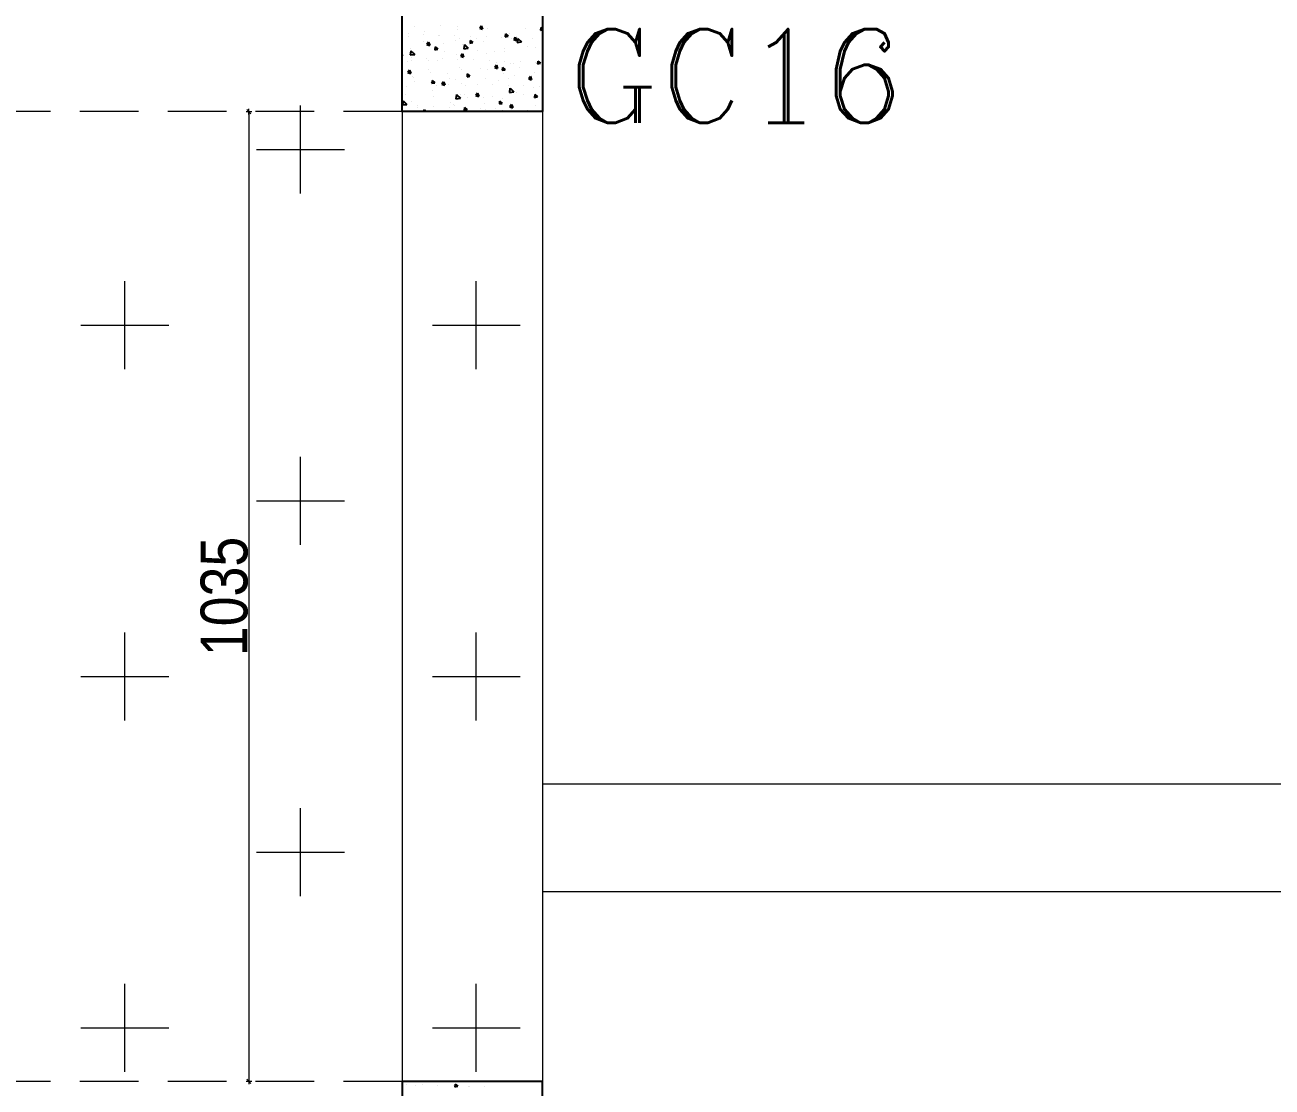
# Model space of a CAD drawing. Header units: millimetres. Extents: x 331487 to 517269, y 198509 to 399936.
# Drawn here: x 413790 to 416452, y 386842 to 389109 of the extents above; entities that cross this region are included whole.
import ezdxf

# ---------------------------------------------------------------- set-up
doc = ezdxf.new("R2010")
doc.units = ezdxf.units.MM
doc.header["$MEASUREMENT"] = 0
doc.linetypes.add('DASHED2', pattern=[0.375, 0.25, -0.125])
doc.linetypes.add('DOT', pattern=[0.25, 0, -0.25])
doc.layers.add('BEAM', color=1, linetype='Continuous', lineweight=5)
doc.layers.add('COLUMN', color=6, linetype='Continuous')
doc.styles.add('RC', font='romanc.shx', dxfattribs={"height": 200})
doc.styles.add('SWISCNBT', font='swissc.ttf')

# ---------------------------------------------------------------- blocks, each defined once
blk = doc.blocks.new('rp')
blk.add_line((-2, 0), (2, 0))
at = {"color": 6}
blk.add_line((1.5, 1.5), (-1.5, -1.5), dxfattribs=at)
at = {"color": 1}
blk.add_line((0, 2), (0, -2), dxfattribs=at)

msp = doc.modelspace()

# ---------------------------------------------------------------- linework, layer by layer
at = {"layer": 'BEAM', "linetype": 'DASHED2', "ltscale": 500}
for p, q in [((414595.1, 388924), (410400.1, 388924)), ((414595.1, 386854), (410400.1, 386854))]:
    msp.add_line(p, q, dxfattribs=at)
at = {"layer": 'BEAM', "color": 167, "linetype": 'DOT', "lineweight": 13, "ltscale": 750}
for p, q in [((414595.1, 388924), (414268.2, 388924)), ((414595.1, 386854), (414268.2, 386854))]:
    msp.add_line(p, q, dxfattribs=at)
at = {"layer": 'BEAM', "color": 169, "ltscale": 750}
msp.add_line((414268.2, 388921), (414268.2, 386857), dxfattribs=at)
at = {"layer": 'BEAM', "color": 253, "linetype": 'Continuous', "ltscale": 750}
for p, q in [((414378.6, 388924), (414378.6, 388937)), ((414378.6, 388749.5), (414378.6, 388924)), ((414284.8, 388843.2), (414472.3, 388843.2)), ((414003.6, 388374.5), (414003.6, 388562)), ((414753.6, 388374.5), (414753.6, 388562)), ((413909.8, 388468.2), (414097.3, 388468.2)), ((414659.8, 388468.2), (414847.3, 388468.2)), ((414378.6, 387999.5), (414378.6, 388187)), ((414284.8, 388093.2), (414472.3, 388093.2)), ((414003.6, 387624.5), (414003.6, 387812)), ((414753.6, 387624.5), (414753.6, 387812)), ((413909.8, 387718.2), (414097.3, 387718.2)), ((414659.8, 387718.2), (414847.3, 387718.2)), ((414378.6, 387249.5), (414378.6, 387437)), ((414284.8, 387343.2), (414472.3, 387343.2)), ((414003.6, 386874.5), (414003.6, 387062)), ((414753.6, 386874.5), (414753.6, 387062)), ((413909.8, 386968.2), (414097.3, 386968.2)), ((414659.8, 386968.2), (414847.3, 386968.2))]:
    msp.add_line(p, q, dxfattribs=at)
at = {"layer": 'BEAM', "ltscale": 750}
for p, q in [((414595.1, 388924), (414595.1, 386854)), ((414895.1, 388924), (414895.1, 386854)), ((414895.1, 387489), (419950.1, 387489)), ((414895.1, 387259), (419950.1, 387259))]:
    msp.add_line(p, q, dxfattribs=at)
at = {"layer": 'COLUMN'}
for p, q in [((414595.1, 388924), (414595.1, 389374)), ((414895.1, 389374), (414895.1, 388924)), ((414895.1, 388924), (414595.1, 388924)), ((414595.1, 386854), (414595.1, 383579)), ((414895.1, 386854), (414595.1, 386854)), ((414895.1, 383579), (414895.1, 386854))]:
    msp.add_line(p, q, dxfattribs=at)
at = {"layer": 'COLUMN', "color": 2, "linetype": 'Continuous'}
for p, q in [((414622, 389105.9), (414622, 389105.9)), ((414677.8, 389107.1), (414677.8, 389107.1)), ((414713.9, 389105.8), (414713.9, 389105.8)), ((414764.2, 389107.2), (414760.9, 389102.2)), ((414760.9, 389102.2), (414766.9, 389100.2)), ((414764.2, 389107.2), (414766.9, 389100.2)), ((414777.3, 389100.5), (414777.3, 389100.5)), ((414858.4, 389101.6), (414858.4, 389101.6)), ((414891.1, 389103.8), (414890.6, 389097.8)), ((414891.1, 389103.8), (414895.1, 389100.4)), ((414894.5, 389100.4), (414894.5, 389100.4)), ((414608.1, 389089.8), (414608.1, 389089.8)), ((414608.6, 389084.8), (414608.6, 389084.8)), ((414641.4, 389088.5), (414641.4, 389088.5)), ((414643.3, 389095.5), (414643.3, 389095.5)), ((414673.1, 389086.4), (414673.1, 389086.4)), ((414674.7, 389087.3), (414674.7, 389087.3)), ((414708, 389086.1), (414708, 389086.1)), ((414708.7, 389076.7), (414708.7, 389076.7)), ((414712.7, 389098.8), (414712.7, 389098.8)), ((414717.2, 389080.8), (414717.2, 389080.8)), ((414740.7, 389076), (414740.2, 389070)), ((414740.7, 389076), (414746.4, 389071.2)), ((414741.3, 389084.9), (414741.3, 389084.9)), ((414753.4, 389079.5), (414753.4, 389079.5)), ((414774.6, 389083.7), (414774.6, 389083.7)), ((414807.9, 389082.5), (414807.9, 389082.5)), ((414815.9, 389089.9), (414815.4, 389083.9)), ((414815.4, 389083.9), (414821.6, 389085.1)), ((414815.9, 389089.9), (414821.6, 389085.1)), ((414823.9, 389090.1), (414823.9, 389090.1)), ((414828.1, 389080.6), (414828.1, 389080.6)), ((414836.7, 389082.9), (414833.4, 389077.9)), ((414833.4, 389077.9), (414839.4, 389075.9)), ((414835.3, 389076.4), (414835.3, 389076.4)), ((414836.7, 389082.9), (414839.4, 389075.9)), ((414842.1, 389080.4), (414840.7, 389071.5)), ((414841.1, 389081.2), (414841.1, 389081.2)), ((414842.1, 389080.4), (414850.2, 389072.6)), ((414874.4, 389080), (414874.4, 389080)), ((414890.6, 389097.8), (414895.1, 389098.6)), ((414612.2, 389058.7), (414612.2, 389058.7)), ((414614.2, 389053.9), (414612.8, 389045)), ((414614.2, 389053.9), (414622.3, 389046.1)), ((414619.7, 389052.5), (414619.7, 389052.5)), ((414641.8, 389072.9), (414641.8, 389072.9)), ((414651.4, 389071.9), (414648.1, 389066.9)), ((414648.1, 389066.9), (414654.1, 389064.9)), ((414651.4, 389071.9), (414654.1, 389064.9)), ((414665.5, 389062.1), (414664.9, 389056.2)), ((414664.9, 389056.2), (414671.2, 389057.3)), ((414665.5, 389062.1), (414671.2, 389057.3)), ((414682.8, 389069.2), (414682.8, 389069.2)), ((414686.8, 389052.8), (414686.8, 389052.8)), ((414724, 389047.5), (414720.6, 389042.6)), ((414723.9, 389066.5), (414723.9, 389066.5)), ((414724, 389047.5), (414726.6, 389040.5)), ((414728.1, 389067.2), (414726.7, 389058.3)), ((414726.7, 389058.3), (414736.2, 389059.4)), ((414728.1, 389067.2), (414736.3, 389059.4)), ((414740.1, 389070), (414746.4, 389071.2)), ((414756.7, 389054.5), (414756.7, 389054.5)), ((414768.4, 389072.6), (414768.4, 389072.6)), ((414775, 389047.1), (414775, 389047.1)), ((414792.8, 389053.2), (414792.8, 389053.2)), ((414813.4, 389052.5), (414813.4, 389052.5)), ((414814.7, 389059.5), (414814.7, 389059.5)), ((414840.7, 389071.5), (414850.2, 389072.6)), ((414863.4, 389063.8), (414863.4, 389063.8)), ((414879.2, 389061.1), (414879.2, 389061.1)), ((414895, 389072.3), (414895, 389072.3)), ((414595.1, 389044.2), (414596, 389043.4)), ((414595.1, 389043.3), (414596, 389043.4)), ((414606.3, 389031.4), (414606.3, 389031.4)), ((414612.8, 389045), (414622.3, 389046.1)), ((414614.5, 389039.2), (414614.5, 389039.2)), ((414615.5, 389033.7), (414615.5, 389033.7)), ((414647.8, 389038), (414647.8, 389038)), ((414651.7, 389032.4), (414651.7, 389032.4)), ((414670.8, 389033.1), (414670.8, 389033.1)), ((414681.1, 389036.8), (414681.1, 389036.8)), ((414710.5, 389045.5), (414710.5, 389045.5)), ((414714.4, 389035.6), (414714.4, 389035.6)), ((414720.6, 389042.6), (414726.6, 389040.5)), ((414722.2, 389042.9), (414722.2, 389042.9)), ((414747.7, 389034.4), (414747.7, 389034.4)), ((414781, 389033.2), (414781, 389033.2)), ((414796.5, 389023.2), (414793.1, 389018.2)), ((414796.1, 389028.2), (414796.1, 389028.2)), ((414796.5, 389023.2), (414799.2, 389016.2)), ((414814.3, 389031.9), (414814.3, 389031.9)), ((414825.9, 389027.2), (414825.9, 389027.2)), ((414832.3, 389026.9), (414832.3, 389026.9)), ((414847.5, 389030.7), (414847.5, 389030.7)), ((414880.8, 389029.5), (414880.8, 389029.5)), ((414884.8, 389032), (414884.3, 389026.1)), ((414884.3, 389026.1), (414890.6, 389027.2)), ((414884.8, 389032), (414890.6, 389027.2)), ((414611.2, 389012.2), (414607.8, 389007.2)), ((414607.8, 389007.2), (414613.9, 389005.2)), ((414611.2, 389012.2), (414613.9, 389005.2)), ((414617.5, 388999.2), (414617.5, 388999.2)), ((414620.5, 388995.8), (414620.5, 388995.8)), ((414651.8, 389014.6), (414651.8, 389014.6)), ((414654.9, 389007.3), (414654.9, 389007.3)), ((414691.1, 389006.1), (414691.1, 389006.1)), ((414696.8, 388994.5), (414696.8, 388994.5)), ((414718.7, 389018.4), (414718.7, 389018.4)), ((414721.7, 389013.2), (414721.7, 389013.2)), ((414734.4, 389004.3), (414733.9, 388998.3)), ((414733.9, 388998.3), (414740.1, 388999.5)), ((414734.4, 389004.3), (414740.1, 388999.5)), ((414761.7, 389016.6), (414761.7, 389016.6)), ((414772.8, 388993.7), (414772.8, 388993.7)), ((414778.4, 389014.3), (414778.4, 389014.3)), ((414793.1, 389018.2), (414799.2, 389016.2)), ((414809.6, 389018.2), (414809.1, 389012.2)), ((414809.1, 389012.2), (414815.4, 389013.3)), ((414809.6, 389018.2), (414815.4, 389013.3)), ((414812.4, 389006.1), (414812.4, 389006.1)), ((414823.4, 388994.2), (414823.4, 388994.2)), ((414835.6, 389001.9), (414835.6, 389001.9)), ((414845.4, 389018.1), (414845.4, 389018.1)), ((414869, 388998.9), (414865.6, 388993.9)), ((414865.6, 388993.9), (414871.7, 388991.9)), ((414869, 388998.9), (414871.7, 388991.9)), ((414871.7, 389000.6), (414871.7, 389000.6)), ((414877, 389007.7), (414877, 389007.7)), ((414604, 388978.1), (414604, 388978.1)), ((414622, 388987.3), (414622, 388987.3)), ((414655.3, 388986.1), (414655.3, 388986.1)), ((414659.2, 388990.4), (414658.7, 388984.4)), ((414658.7, 388984.4), (414664.9, 388985.6)), ((414659.2, 388990.4), (414664.9, 388985.6)), ((414659.9, 388969.5), (414659.9, 388969.5)), ((414668.6, 388979.7), (414668.6, 388979.7)), ((414683.7, 388987.8), (414680.3, 388982.9)), ((414680.3, 388982.9), (414686.4, 388980.8)), ((414683.7, 388987.8), (414686.4, 388980.8)), ((414688.6, 388984.9), (414688.6, 388984.9)), ((414694.4, 388981), (414694.4, 388981)), ((414708.2, 388992.1), (414708.2, 388992.1)), ((414721.9, 388983.7), (414721.9, 388983.7)), ((414730.5, 388979.8), (414730.5, 388979.8)), ((414755.2, 388982.4), (414755.2, 388982.4)), ((414788.5, 388981.2), (414788.5, 388981.2)), ((414801.1, 388990.3), (414801.1, 388990.3)), ((414821.8, 388980), (414821.8, 388980)), ((414823.6, 388973.8), (414823.6, 388973.8)), ((414825.5, 388973.7), (414824.2, 388964.8)), ((414825.6, 388973.7), (414833.7, 388965.9)), ((414855, 388978.8), (414855, 388978.8)), ((414875, 388975.6), (414875, 388975.6)), ((414888.3, 388977.6), (414888.3, 388977.6)), ((414597.6, 388947.2), (414596.2, 388938.3)), ((414597.6, 388947.2), (414605.7, 388939.4)), ((414602.1, 388960.4), (414602.1, 388960.4)), ((414615.2, 388945.8), (414615.2, 388945.8)), ((414661.8, 388956.3), (414661.8, 388956.3)), ((414699.4, 388943.2), (414699.4, 388943.2)), ((414711.6, 388960.5), (414710.2, 388951.6)), ((414710.2, 388951.6), (414719.7, 388952.7)), ((414711.6, 388960.4), (414719.7, 388952.7)), ((414719.4, 388959.8), (414719.4, 388959.8)), ((414728.7, 388960.1), (414728.7, 388960.1)), ((414733.8, 388954.7), (414733.8, 388954.7)), ((414752.8, 388958.5), (414758.9, 388956.5)), ((414756.2, 388963.5), (414752.9, 388958.5)), ((414756.2, 388963.5), (414758.9, 388956.5)), ((414770, 388953.5), (414770, 388953.5)), ((414770.5, 388940.3), (414770.5, 388940.3)), ((414788.4, 388956), (414788.4, 388956)), ((414803.3, 388946.4), (414802.8, 388940.5)), ((414802.8, 388940.5), (414809.1, 388941.6)), ((414803.3, 388946.4), (414809.1, 388941.6)), ((414810.2, 388952.7), (414810.2, 388952.7)), ((414824.2, 388964.8), (414833.7, 388965.9)), ((414840.5, 388964), (414840.5, 388964)), ((414855.4, 388959.8), (414855.4, 388959.8)), ((414874.7, 388954.3), (414874.7, 388954.3)), ((414878.6, 388960.3), (414878, 388954.3)), ((414878, 388954.3), (414884.3, 388955.5)), ((414878.6, 388960.3), (414884.3, 388955.5)), ((414595.8, 388937.2), (414595.8, 388937.2)), ((414596.2, 388938.3), (414605.7, 388939.4)), ((414601.8, 388924.7), (414601.8, 388924.7)), ((414628.8, 388932.6), (414628.8, 388932.6)), ((414629.1, 388936), (414629.1, 388936)), ((414643.4, 388928.1), (414640.7, 388924)), ((414643.4, 388928.1), (414645, 388924)), ((414662.4, 388934.7), (414662.4, 388934.7)), ((414666.3, 388926.3), (414666.3, 388926.3)), ((414695.6, 388933.5), (414695.6, 388933.5)), ((414706, 388938.7), (414706, 388938.7)), ((414706.8, 388936.1), (414706.8, 388936.1)), ((414728.1, 388932.6), (414727.6, 388926.6)), ((414727.6, 388926.6), (414733.9, 388927.7)), ((414728.1, 388932.6), (414733.9, 388927.7)), ((414728.9, 388932.3), (414728.9, 388932.3)), ((414762.2, 388931.1), (414762.2, 388931.1)), ((414773.3, 388928.4), (414773.3, 388928.4)), ((414795.5, 388929.9), (414795.5, 388929.9)), ((414809.4, 388927.2), (414809.4, 388927.2)), ((414828.7, 388939.2), (414825.4, 388934.2)), ((414825.4, 388934.2), (414831.4, 388932.2)), ((414828.7, 388939.2), (414831.4, 388932.2)), ((414828.8, 388928.7), (414828.8, 388928.7)), ((414833.4, 388935.8), (414833.4, 388935.8)), ((414862.1, 388927.4), (414862.1, 388927.4)), ((414880, 388937.7), (414880, 388937.7)), ((414595.4, 386846.8), (414595.4, 386846.8)), ((414604.7, 386848.3), (414604.7, 386848.3)), ((414622.9, 386845.1), (414622.9, 386845.1)), ((414638, 386847.1), (414638, 386847.1)), ((414671.3, 386845.9), (414671.3, 386845.9)), ((414704.6, 386844.7), (414704.6, 386844.7)), ((414708.2, 386848.2), (414707.7, 386842.2)), ((414707.7, 386842.2), (414713.9, 386843.4)), ((414708.2, 386848.2), (414713.9, 386843.4)), ((414737.9, 386843.5), (414737.9, 386843.5)), ((414739.9, 386842.6), (414739.9, 386842.6)), ((414771.2, 386842.3), (414771.2, 386842.3)), ((414817.9, 386852.1), (414817.9, 386852.1)), ((414846.6, 386851.9), (414846.6, 386851.9)), ((414882.4, 386853.7), (414882.4, 386853.7))]:
    msp.add_line(p, q, dxfattribs=at)

# ---------------------------------------------------------------- block references
at = {"layer": 'BEAM', "color": 169, "ltscale": 750, "xscale": 3, "yscale": 3, "zscale": 3}
for p, rotation in [((414268.2, 388924), 90), ((414268.2, 386854), 270)]:
    msp.add_blockref('rp', p, dxfattribs=dict(at, rotation=rotation))

# ---------------------------------------------------------------- texts
at = {"layer": 'BEAM', "ltscale": 750, "insert": (414215.9, 387889), "char_height": 100, "attachment_point": 5, "rotation": 90, "style": 'SWISCNBT'}
msp.add_mtext('\\A1;1035', dxfattribs=at)
at = {"layer": 'COLUMN', "style": 'RC'}
msp.add_text('GC16', height=200, dxfattribs=at).set_placement((414947.8, 388900.3))

doc.saveas('drawing.dxf')
